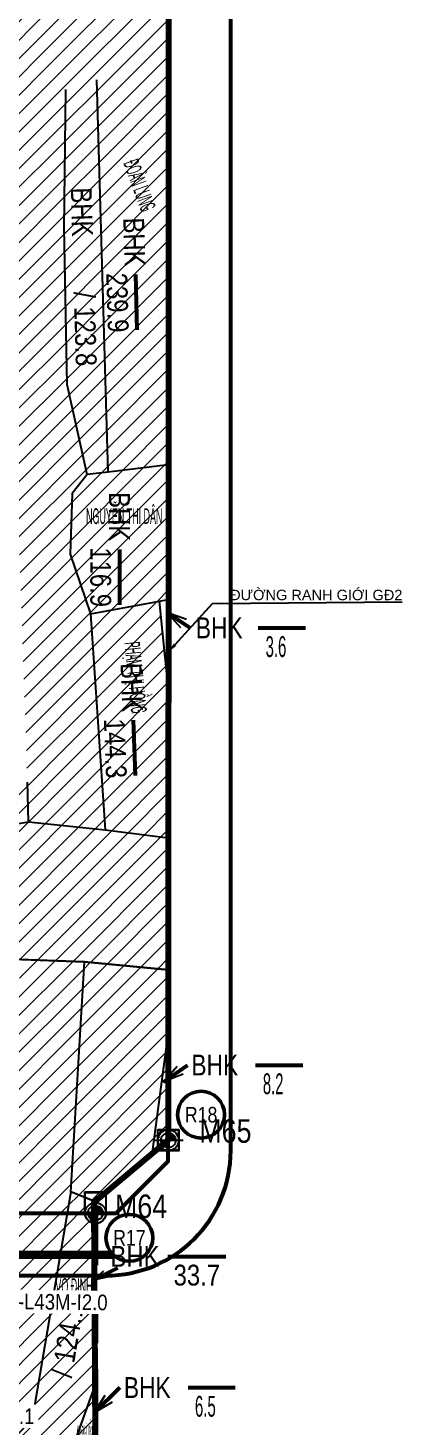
# Model space of a CAD drawing. Extents: x -2063571 to 559285, y 565862 to 1758715.
# Drawn here: x 557545.9 to 557581.9, y 1758015.6 to 1758149.9 of the extents above; entities that cross this region are included whole.
import ezdxf
from ezdxf.enums import TextEntityAlignment as Align

# ---------------------------------------------------------------- set-up
doc = ezdxf.new("R2010")
doc.units = 0
doc.header["$MEASUREMENT"] = 0
for name, pattern in [('CENTER2', [1.125, 0.75, -0.125, 0.125, -0.125]), ('DASHED', [0.75, 0.5, -0.25]), ('DIVIDE2', [0.625, 0.25, -0.125, 0, -0.125, 0, -0.125])]:
    doc.linetypes.add(name, pattern=pattern)
doc.layers.get('DEFPOINTS').update_dxf_attribs({"linetype": 'CONTINUOUS'})
for name, color, linetype, lineweight in [('10', 7, 'CONTINUOUS', 25), ('11111111111111111', 251, 'CONTINUOUS', 0), ('d1200', 4, 'CENTER2', 200), ('DNĐ', 30, 'CONTINUOUS', 0), ('KT', 254, 'CONTINUOUS', 0), ('RGNC', 2, 'CONTINUOUS', 15)]:
    doc.layers.add(name, color=color, linetype=linetype, lineweight=lineweight)
for name, color, linetype in [('20', 7, 'CONTINUOUS'), ('50', 7, 'CONTINUOUS'), ('8', 7, 'CONTINUOUS'), ('diện tích', 7, 'CONTINUOUS'), ('Loại đất', 7, 'CONTINUOUS'), ('RANH GIOI GOI THAU', 7, 'CONTINUOUS'), ('RG GD2', 3, 'GD2'), ('Xref Ranh gioi$0$XR-RANH GIOI$0$ttttttttttttttttttt', 30, 'CONTINUOUS'), ('ĐÃ NHẬN TIỀN', 7, 'CONTINUOUS')]:
    doc.layers.add(name, color=color, linetype=linetype)
doc.styles.add('Arial', font='arial_2.ttf', dxfattribs={"width": 0.85})
doc.styles.add('txt', font='VHARIALN_1.TTF', dxfattribs={"height": 0.2})
doc.styles.add('XR-RANH GIOI$0$Standard', font='txt')
doc.styles.add('Xref Ranh gioi$0$XR-RANH GIOI$0$Standard', font='txt')
doc.linetypes.add('GD2', pattern='A,4,-1.333333,["GD2",XR-RANH GIOI$0$Standard,S=2,R=0,X=0,Y=-1],-6.666667', length=12)
doc.dimstyles.new('D600', dxfattribs={"dimtxt": 2.2, "dimasz": 3.5, "dimexe": 0.18, "dimexo": 0.0625, "dimgap": 0, "dimtad": 1, "dimdec": 0, "dimzin": 0, "dimdsep": 46, "dimtxsty": 'Arial', "dimcen": 0.09, "dimse1": 1, "dimse2": 1, "dimsd1": 1, "dimsd2": 1, "dimclrd": 2, "dimclrt": 256, "dimadec": 0, "dimazin": 0, "dimtfac": 1, "dimtdec": 0, "dimtofl": 0, "dimtmove": 2, "dimatfit": 3, "dimfxl": 1, "dimtfill": 1, "dimtfillclr": 256, "dimtolj": 1, "dimtzin": 0, "dimarcsym": 0})
doc.dimstyles.get("Standard").update_dxf_attribs({"dimtxt": 0.18, "dimasz": 0.18, "dimexe": 0.18, "dimexo": 0.0625, "dimgap": 0.09, "dimtad": 0, "dimtih": 1, "dimtoh": 1, "dimdec": 4, "dimzin": 0, "dimdsep": 46, "dimtxsty": 'Standard', "dimcen": 0.09, "dimadec": 0, "dimazin": 0, "dimtfac": 1, "dimtdec": 4, "dimtofl": 0, "dimtmove": 2, "dimatfit": 3, "dimfxl": 1, "dimtolj": 1, "dimtzin": 0, "dimarcsym": 0})
pattern_1 = [(0, (0, 0), (0, 2.75), [2, -0.75]), (90, (0, 0), (-2.75, 2e-16), [2, -0.75])]

# ---------------------------------------------------------------- blocks, each defined once
blk = doc.blocks.new('KT2')
at = {"layer": '8', "color": 7, "linetype": 'Continuous'}
blk.add_lwpolyline([(-10, 10), (10, 10), (10, -10), (-10, -10)], close=True, dxfattribs=at)
blk.add_circle((0, 0), 1.5, dxfattribs=at)
blk = doc.blocks.new('Xref Ranh gioi$0$XR-RANH GIOI$0$KSHAKJHFHWYEUajdkjdoi')
at = {"layer": 'Xref Ranh gioi$0$XR-RANH GIOI$0$ttttttttttttttttttt', "linetype": 'ByBlock'}
h = blk.add_hatch(color=30, dxfattribs=at)
h.paths.add_polyline_path([(0, 0), (-1.78, 0, 0.414214), (0, -1.78)])
h.paths.add_polyline_path([(0, 1.78), (0, 0), (1.78, 0, 0.414214)])
at = {"layer": 'Xref Ranh gioi$0$XR-RANH GIOI$0$ttttttttttttttttttt', "color": 30, "linetype": 'ByBlock'}
for p, q in [((0, 3.56), (0, -3.56)), ((-3.56, 0), (3.56, 0))]:
    blk.add_line(p, q, dxfattribs=at)
for radius in [2.51, 1.78]:
    blk.add_circle((0, 0), radius, dxfattribs=at)
blk = doc.blocks.new('*D123')
at = {"layer": 'DEFPOINTS', "color": 0, "lineweight": 35, "transparency": 16777216}
for p in [(557515.8, 1758015.78), (557515.8, 1758012.57), (557557.1, 1758012.63, 0.7)]:
    blk.add_point(p, dxfattribs=at)
at = {"layer": 'KT', "transparency": 16777216, "insert": (557536.45, 1758016.54), "char_height": 1.5, "attachment_point": 5, "style": 'Arial', "bg_fill": 3, "box_fill_scale": 1.25, "bg_fill_color": 256, "bg_fill_true_color": 13158600, "bg_fill_transparency": 0}
blk.add_mtext('\\A1;B2000XH1500-L41M-I0.1', dxfattribs=at)
blk = doc.blocks.new('*D145')
at = {"layer": 'DEFPOINTS', "color": 0, "lineweight": 35, "transparency": 16777216}
for p in [(557514.59, 1758032.07), (557557.71, 1758031.57, 0.7), (557514.53, 1758026.76)]:
    blk.add_point(p, dxfattribs=at)
at = {"layer": 'KT', "transparency": 16777216, "insert": (557546.65, 1758027.55), "char_height": 1.5, "attachment_point": 5, "rotation": 359.3338, "style": 'Arial', "bg_fill": 3, "box_fill_scale": 1.25, "bg_fill_color": 256, "bg_fill_true_color": 13158600, "bg_fill_transparency": 0}
blk.add_mtext('\\A1;D1200-L43M-I2.0', dxfattribs=at)

msp = doc.modelspace()

# ---------------------------------------------------------------- hatches: boundary and pattern name
at = {"layer": 'DNĐ', "linetype": 'Continuous'}
h = msp.add_hatch(dxfattribs=at)
h.set_pattern_fill('ANGLE', color=256, scale=10, style=0)
h.set_pattern_definition(pattern_1)
h.paths.add_polyline_path([(557515.53, 1758061.48), (557512.03, 1758064.3), (557511.27, 1758059.85), (557509.48, 1758047.44), (557505.3, 1758033.97), (557504.34, 1758030.55), (557505.8, 1758025.59), (557504.69, 1758023.1), (557502.04, 1758022.27), (557501, 1758021.94), (557496.25, 1758020.77), (557496.01, 1758020.71), (557491.25, 1758018.7), (557488.95, 1758017.04), (557487.33, 1758014.83), (557486.5, 1758013.7), (557488.49, 1758005.71), (557488.003, 1758004.231), (557490.11, 1758002.123), (557507.606, 1758002.123), (557507.606, 1758004.124), (557512.606, 1758009.124), (557540.564, 1758009.081), (557540.45, 1758010.28), (557546.32, 1758016.23), (557539.92, 1758019.02), (557532.9, 1758022.08), (557525.16, 1758025.45), (557511.94, 1758031.21)])
h = msp.add_hatch(dxfattribs=at)
h.set_pattern_fill('ANGLE', color=256, scale=10, style=0)
h.set_pattern_definition(pattern_1)
h.paths.add_polyline_path([(557515.53, 1758061.48), (557512.03, 1758064.3), (557511.27, 1758059.85), (557509.48, 1758047.44), (557505.3, 1758033.97), (557504.34, 1758030.55), (557505.8, 1758025.59), (557504.69, 1758023.1), (557502.04, 1758022.27), (557501, 1758021.94), (557496.25, 1758020.77), (557496.01, 1758020.71), (557491.25, 1758018.7), (557488.95, 1758017.04), (557487.33, 1758014.83), (557486.5, 1758013.7), (557488.49, 1758005.71), (557488.003, 1758004.231), (557490.11, 1758002.123), (557507.606, 1758002.123), (557507.606, 1758004.124), (557512.606, 1758009.124), (557540.564, 1758009.081), (557540.45, 1758010.28), (557546.32, 1758016.23), (557539.92, 1758019.02), (557532.9, 1758022.08), (557525.16, 1758025.45), (557511.94, 1758031.21)])
at = {"layer": 'ĐÃ NHẬN TIỀN', "linetype": 'Continuous', "lineweight": 13, "ltscale": 0.01, "transparency": 33554674}
h = msp.add_hatch(dxfattribs=at)
h.set_pattern_fill('ANSI31', color=2, scale=10, style=2)
h.paths.add_polyline_path([(557551.63, 1758107.01), (557553.64, 1758107.25), (557552.53, 1758144.93), (557555.71, 1758145.94), (557559.398, 1758144.953), (557559.41, 1758191.62), (557558.313, 1758198.061), (557553.33, 1758199.2), (557555.073, 1758204.111), (557559.961, 1758209.372), (557558.838, 1758211.787), (557557.13, 1758209.8), (557554.16, 1758206.34), (557552.71, 1758198.81), (557556.64, 1758189.655), (557552.07, 1758175.24), (557546.57, 1758174.76), (557546.22, 1758160.09), (557549.15, 1758147.65), (557549.56, 1758143.98), (557549.7, 1758115.67)])
h = msp.add_hatch(dxfattribs=at)
h.set_pattern_fill('ANSI31', color=3, scale=10, style=2)
h.paths.add_polyline_path([(557551.63, 1758107.01), (557553.64, 1758107.25), (557552.53, 1758144.93), (557555.71, 1758145.94), (557559.398, 1758144.953), (557559.41, 1758191.62), (557558.313, 1758198.061), (557553.33, 1758199.2), (557555.073, 1758204.111), (557559.961, 1758209.372), (557558.838, 1758211.787), (557557.13, 1758209.8), (557554.16, 1758206.34), (557552.71, 1758198.81), (557556.64, 1758189.655), (557552.07, 1758175.24), (557546.57, 1758174.76), (557546.22, 1758160.09), (557549.15, 1758147.65), (557549.56, 1758143.98), (557549.7, 1758115.67)])
h = msp.add_hatch(dxfattribs=at)
h.set_pattern_fill('ANSI31', color=2, scale=10, style=2)
h.paths.add_polyline_path([(557551.63, 1758107.01), (557553.64, 1758107.25), (557552.53, 1758144.93), (557555.71, 1758145.94), (557559.398, 1758144.953), (557559.41, 1758191.62), (557558.313, 1758198.061), (557553.33, 1758199.2), (557555.073, 1758204.111), (557559.961, 1758209.372), (557558.838, 1758211.787), (557557.13, 1758209.8), (557554.16, 1758206.34), (557552.71, 1758198.81), (557556.64, 1758189.655), (557552.07, 1758175.24), (557546.57, 1758174.76), (557546.22, 1758160.09), (557549.15, 1758147.65), (557549.56, 1758143.98), (557549.7, 1758115.67)])
h = msp.add_hatch(dxfattribs=at)
h.set_pattern_fill('ANSI31', color=6, scale=10, style=0)
h.paths.add_polyline_path([(557545.88, 1758077.47), (557543.83, 1758076.18), (557538.4, 1758075.52), (557531.53, 1758078.09), (557498.83, 1758078), (557493.39, 1758079.57), (557485.61, 1758070.33), (557495.21, 1758066.38), (557510.76, 1758064.46), (557512.03, 1758064.3), (557515.53, 1758061.48), (557552.534, 1758060.099), (557559.41, 1758059.45), (557559.41, 1758072.11), (557553.33, 1758072.88), (557551.92, 1758093.717), (557549.97, 1758099.35), (557550.16, 1758105.18), (557551.63, 1758107.01), (557549.7, 1758115.67), (557549.56, 1758143.98), (557549.15, 1758147.65), (557546.22, 1758160.09), (557546.57, 1758174.76), (557552.07, 1758175.24), (557556.64, 1758189.655), (557552.71, 1758198.81), (557545.46, 1758198.27), (557541.09, 1758169.26), (557544, 1758131.86)])
h = msp.add_hatch(dxfattribs=at)
h.set_pattern_fill('ANSI31', color=3, scale=10, style=2)
h.paths.add_polyline_path([(557559.406, 1758144.951), (557555.71, 1758145.94), (557552.53, 1758144.93), (557553.64, 1758107.25), (557559.406, 1758107.929)])
h = msp.add_hatch(dxfattribs=at)
h.set_pattern_fill('ANSI31', color=3, scale=10, style=2)
h.paths.add_polyline_path([(557551.95, 1758093.63), (557558.55, 1758094.84), (557559.406, 1758094.999), (557559.406, 1758107.929), (557553.64, 1758107.25), (557551.63, 1758107.01), (557550.16, 1758105.18), (557549.97, 1758099.35)])
h.paths.add_polyline_path([(557549.895, 1758101.503), (557558.493, 1758101.503), (557558.493, 1758105.249), (557549.895, 1758105.249)], flags=9)
h = msp.add_hatch(dxfattribs=at)
h.set_pattern_fill('ANSI31', color=3, scale=10, style=2)
h.paths.add_polyline_path([(557553.33, 1758072.88), (557559.406, 1758072.111), (557559.406, 1758086.661), (557558.55, 1758094.84), (557551.95, 1758093.63)])
h.paths.add_polyline_path([(557556.294, 1758083.191), (557556.477, 1758078.351), (557559.538, 1758078.466), (557559.355, 1758083.307)], flags=9)
h.paths.add_polyline_path([(557555.434, 1758086.607), (557556.326, 1758086.607), (557556.326, 1758087.373), (557555.434, 1758087.373)], flags=8)
h.paths.add_polyline_path([(557554.212, 1758091.387), (557555.029, 1758083.299), (557558.637, 1758083.663), (557557.821, 1758091.752)], flags=24)
h = msp.add_hatch(dxfattribs=at)
h.set_pattern_fill('ANSI31', color=3, scale=10, style=2)
h.paths.add_polyline_path([(557551.36, 1758060.21), (557545.34, 1758060.42), (557539.92, 1758019.02), (557546.32, 1758016.23), (557548.24, 1758027.5), (557550.04, 1758038.11)])
h = msp.add_hatch(dxfattribs=at)
h.set_pattern_fill('ANSI31', color=3, scale=10, style=2)
h.paths.add_polyline_path([(557551.36, 1758060.21), (557559.406, 1758059.45), (557559.41, 1758042.91), (557552.295, 1758037.208), (557550.04, 1758038.11)])
h = msp.add_hatch(dxfattribs=at)
h.set_pattern_fill('ANSI31', color=3, scale=10, style=2)
h.paths.add_polyline_path([(557552.406, 1758036.06), (557551.41, 1758036.06), (557551.41, 1758036.1), (557551.4, 1758036.1), (557551.4, 1758037.566), (557550.04, 1758038.11), (557548.24, 1758027.5), (557552.406, 1758027.43), (557552.406, 1758029.662), (557552.207, 1758029.616), (557552.406, 1758029.79)])
h.paths.add_polyline_path([(557550.59, 1758009.071), (557540.565, 1758009.07), (557542.17, 1757992.12), (557559.407, 1757993.99), (557559.407, 1758001.06), (557558.41, 1758001.06), (557558.41, 1758001.1), (557558.4, 1758001.1), (557558.4, 1758003.07), (557556.87, 1758004.6), (557552.09, 1758004.28)])
h.paths.add_polyline_path([(557550.28, 1758010.06), (557540.45, 1758010.28), (557540.565, 1758009.07), (557550.59, 1758009.071)])
h.paths.add_polyline_path([(557548.789, 1758027.978), (557551.911, 1758027.978), (557551.911, 1758030.182), (557548.789, 1758030.182)], flags=24)
h.paths.add_polyline_path([(557544.291, 1757999.91), (557550, 1757999.91), (557550, 1758002.91), (557544.291, 1758002.91)], flags=24)
h.paths.add_polyline_path([(557549.702, 1757998.064), (557556.458, 1757998.064), (557556.458, 1758001.129), (557549.702, 1758001.129)], flags=24)
h.paths.add_polyline_path([(557550.658, 1758001.665), (557555.502, 1758001.665), (557555.502, 1758004.729), (557550.658, 1758004.729)], flags=24)
h.paths.add_polyline_path([(557544.649, 1758002.708), (557547.771, 1758002.708), (557547.771, 1758004.912), (557544.649, 1758004.912)], flags=24)
h = msp.add_hatch(dxfattribs=at)
h.set_pattern_fill('ANSI31', color=3, scale=10, style=2)
h.paths.add_polyline_path([(557553.41, 1758008.06), (557553.2, 1758008.06), (557553.2, 1758007.97), (557551.2, 1758007.97), (557551.2, 1758009.071), (557550.59, 1758009.071), (557552.09, 1758004.28), (557556.87, 1758004.6)])
h.paths.add_polyline_path([(557552.406, 1758019.61), (557552.406, 1758027.43), (557548.24, 1758027.5), (557546.32, 1758016.23), (557540.45, 1758010.28), (557550.28, 1758010.06), (557550.59, 1758009.071), (557550.982, 1758009.071), (557550.982, 1758009.071), (557551.2, 1758009.071), (557551.2, 1758009.97), (557551.41, 1758009.97), (557551.41, 1758010.06), (557552.23, 1758010.06, -0.0442371), (557552.407, 1758010.076), (557552.407, 1758013.411), (557550.32, 1758013.82)])
h.paths.add_polyline_path([(557549.797, 1758015.097), (557550.609, 1758019.872), (557547.588, 1758020.386), (557546.777, 1758015.611)], flags=24)
h.paths.add_polyline_path([(557550.262, 1758013.628), (557552.498, 1758013.628), (557552.498, 1758016.812), (557550.262, 1758016.812)], flags=9)
h = msp.add_hatch(dxfattribs=at)
h.set_pattern_fill('ANSI31', color=3, scale=10, style=2)
h.paths.add_polyline_path([(557552.406, 1758019.61), (557550.32, 1758013.82), (557552.407, 1758013.411)])
h.paths.add_polyline_path([(557550.635, 1758014.158), (557552.125, 1758014.158), (557552.125, 1758016.282), (557550.635, 1758016.282)], flags=24)

# ---------------------------------------------------------------- linework, layer by layer
at = {"layer": '10', "color": 5, "linetype": 'Continuous'}
for p, q in [((557553.64, 1758107.25), (557552.53, 1758144.93)), ((557559.41, 1758086.62), (557558.55, 1758094.84)), ((557559.41, 1758053.49), (557557.83, 1758041.7))]:
    msp.add_line(p, q, dxfattribs=at)
at = {"layer": '10', "color": 6, "linetype": 'Continuous'}
for p, q in [((557559.41, 1758107.93), (557559.41, 1758144.95)), ((557559.41, 1758095), (557559.41, 1758107.93)), ((557559.41, 1758086.62), (557559.41, 1758095)), ((557559.41, 1758072.11), (557559.41, 1758086.62))]:
    msp.add_line(p, q, dxfattribs=at)
at = {"layer": '10', "color": 30, "linetype": 'Continuous'}
for p, q in [((557559.41, 1758107.93), (557553.64, 1758107.25)), ((557553.64, 1758107.25), (557551.63, 1758107.01)), ((557551.95, 1758093.63), (557558.55, 1758094.84)), ((557558.55, 1758094.84), (557559.41, 1758095)), ((557545.34, 1758060.42), (557551.36, 1758060.21)), ((557550.04, 1758038.11), (557551.36, 1758060.21)), ((557550.04, 1758038.11), (557548.24, 1758027.5)), ((557552.49, 1758037.13), (557550.04, 1758038.11)), ((557548.24, 1758027.5), (557546.32, 1758016.23)), ((557546.32, 1758016.23), (557539.92, 1758019.02)), ((557546.32, 1758016.23), (557540.45, 1758010.28))]:
    msp.add_line(p, q, dxfattribs=at)
at = {"layer": '10', "color": 4, "linetype": 'Continuous'}
msp.add_line((557559.41, 1758059.45), (557551.36, 1758060.21), dxfattribs=at)
at = {"layer": '10', "color": 1, "linetype": 'Continuous'}
for p, q in [((557559.41, 1758053.49), (557559.41, 1758059.45)), ((557552.49, 1758037.13), (557557.83, 1758041.7)), ((557548.24, 1758027.5), (557552.41, 1758027.43)), ((557552.41, 1758019.62), (557552.41, 1758027.43)), ((557552.41, 1758013.41), (557552.41, 1758019.62))]:
    msp.add_line(p, q, dxfattribs=at)
at = {"layer": '10', "color": 30, "linetype": 'Continuous'}
for points in [[(557551.63, 1758107.01), (557549.7, 1758115.67), (557549.4, 1758130.69), (557549.56, 1758143.98)], [(557551.63, 1758107.01), (557550.16, 1758105.18), (557549.97, 1758099.35), (557551.95, 1758093.63)], [(557551.95, 1758093.63), (557553.33, 1758072.88), (557559.41, 1758072.11)], [(557559.41, 1758072.11), (557559.41, 1758059.45), (557551.36, 1758060.21), (557515.53, 1758061.48)], [(557552.41, 1758013.41), (557550.32, 1758013.82), (557552.41, 1758019.62)]]:
    msp.add_lwpolyline(points, dxfattribs=at)
at = {"layer": '10', "color": 1, "linetype": 'Continuous'}
for points in [[(557469.73, 1758084.5), (557497.64, 1758074.19), (557530.89, 1758074.46), (557537.17, 1758072.19), (557545.98, 1758073.66), (557545.88, 1758077.47)], [(557557.83, 1758041.7), (557559.41, 1758043.06), (557559.41, 1758053.49)], [(557552.41, 1758027.43), (557552.41, 1758037.06), (557552.49, 1758037.13)]]:
    msp.add_lwpolyline(points, dxfattribs=at)
at = {"layer": '11111111111111111', "color": 6, "lineweight": 53}
msp.add_lwpolyline([(557565.407, 1758045.661), (557565.407, 1758210.771, 0.4142136), (557553.407, 1758222.771), (557514.907, 1758222.771, 0.4142136), (557502.907, 1758210.771), (557502.907, 1758042.064, 0.4142163), (557514.907, 1758030.064), (557553.407, 1758030.065, 0.4142109), (557565.407, 1758042.065), (557565.407, 1758044.154)], format="xyb", close=True, dxfattribs=at)
msp.add_lwpolyline([(557512.907, 1758036.064), (557554.407, 1758036.065), (557559.407, 1758041.065), (557559.407, 1758049.661), (557559.407, 1758212.771), (557554.407, 1758217.771), (557512.907, 1758217.771), (557507.907, 1758212.771), (557507.907, 1758041.064)], close=True, dxfattribs=at)
at = {"layer": '11111111111111111', "color": 6, "lineweight": 50}
for centre in [(557562.557, 1758045.521), (557555.673, 1758033.688)]:
    msp.add_circle(centre, 2.25, dxfattribs=at)
at = {"layer": 'd1200', "color": 1, "linetype": 'DIVIDE2', "ltscale": 10, "const_width": 0.8, "elevation": -0.7}
msp.add_lwpolyline([(557554.149, 1758032.068), (557512.492, 1758032.093)], dxfattribs=at)
at = {"layer": 'diện tích', "color": 7, "linetype": 'Continuous', "lineweight": 53}
for p, q in [((557556.246, 1758126.226), (557556.402, 1758120.922)), ((557554.716, 1758099.801), (557554.716, 1758094.495)), ((557568.048, 1758092.285), (557572.582, 1758092.285)), ((557556.024, 1758083.403), (557556.224, 1758078.112)), ((557567.793, 1758050.292), (557572.319, 1758050.292)), ((557559.37, 1758031.905), (557564.943, 1758031.905)), ((557561.311, 1758019.308), (557565.844, 1758019.308))]:
    msp.add_line(p, q, dxfattribs=at)
at = {"layer": 'diện tích', "color": 5, "linetype": 'Continuous', "lineweight": 53}
for p, q in [((557559.275, 1758093.775), (557561.507, 1758092.285)), ((557558.956, 1758048.688), (557561.252, 1758050.292)), ((557552.207, 1758029.616), (557554.567, 1758030.816)), ((557552.301, 1758016.88), (557554.77, 1758019.308))]:
    msp.add_line(p, q, dxfattribs=at)
at = {"layer": 'diện tích', "color": 5, "linetype": 'Continuous'}
for points in [[(557560.62, 1758092.294), (557559.275, 1758093.775), (557561.158, 1758093.101)], [(557560.825, 1758049.401), (557558.956, 1758048.688), (557560.269, 1758050.196)], [(557553.527, 1758029.916), (557552.207, 1758029.616), (557553.227, 1758030.506)], [(557554.024, 1758017.895), (557552.301, 1758016.88), (557553.344, 1758018.586)]]:
    msp.add_lwpolyline(points, dxfattribs=at)
at = {"layer": 'RANH GIOI GOI THAU', "color": 5, "lineweight": 140}
msp.add_lwpolyline([(557551.3, 1758238.215), (557551.35, 1758218.045), (557555.06, 1758216.74), (557559.45, 1758211.2), (557559.41, 1758043.068), (557552.25, 1758037.1), (557552.41, 1758009.071)], dxfattribs=at)
at = {"layer": 'RG GD2', "lineweight": 0, "ltscale": 0.3}
for p, q in [((557559.406, 1758043.064), (557559.406, 1758209.769)), ((557559.406, 1758043.064), (557559.406, 1758209.769)), ((557552.406, 1758037.064), (557559.406, 1758043.064)), ((557552.406, 1758037.064), (557559.406, 1758043.064)), ((557552.407, 1758009.064), (557552.406, 1758037.064)), ((557552.407, 1758009.064), (557552.406, 1758037.064))]:
    msp.add_line(p, q, dxfattribs=at)
at = {"layer": 'RGNC', "color": 4, "linetype": 'DASHED', "lineweight": 70, "ltscale": 10}
msp.add_line((557552.406, 1758036.064), (557552.407, 1758009.065), dxfattribs=at)
msp.add_line((557552.406, 1758036.064), (557552.407, 1758009.065), dxfattribs=at)
msp.add_line((557552.406, 1758036.064), (557552.407, 1758009.065), dxfattribs=at)
msp.add_line((557552.406, 1758036.064), (557552.407, 1758009.065), dxfattribs=at)
at = {"layer": 'ĐÃ NHẬN TIỀN', "color": 2, "linetype": 'Continuous', "lineweight": 25, "flags": 128}
msp.add_lwpolyline([(557545.98, 1758073.66), (557553.33, 1758072.88)], dxfattribs=at)
at = {"layer": 'ĐÃ NHẬN TIỀN', "color": 3, "linetype": 'Continuous', "lineweight": 25, "flags": 128}
msp.add_lwpolyline([(557551.36, 1758060.21), (557559.406, 1758059.45), (557559.41, 1758042.91), (557552.295, 1758037.208), (557550.04, 1758038.11)], close=True, dxfattribs=at)

# ---------------------------------------------------------------- block references
at = {"layer": '11111111111111111', "color": 6, "lineweight": 50, "xscale": 0.4, "yscale": 0.4, "zscale": 0.4}
for p in [(557559.411, 1758043.065), (557552.411, 1758036.065)]:
    msp.add_blockref('Xref Ranh gioi$0$XR-RANH GIOI$0$KSHAKJHFHWYEUajdkjdoi', p, dxfattribs=at)
at = {"layer": '8', "color": 7, "linetype": 'Continuous', "xscale": 0.1000009313241567, "yscale": 0.1000009313241567}
for p in [(557559.4, 1758043.1), (557559.41, 1758043.06), (557552.4, 1758037.1), (557552.41, 1758037.06)]:
    msp.add_blockref('KT2', p, dxfattribs=at)

# ---------------------------------------------------------------- texts
at = {"layer": '11111111111111111', "color": 6, "lineweight": 50, "style": 'Xref Ranh gioi$0$XR-RANH GIOI$0$Standard', "width": 0.85}
for s, p in [('R18', (557562.557, 1758045.521)), ('R17', (557555.673, 1758033.688))]:
    msp.add_text(s, height=1.5, dxfattribs=at).set_placement(p, align=Align.MIDDLE)
at = {"layer": '20', "color": 4, "linetype": 'Continuous', "style": 'txt', "width": 0.5}
for s, rotation, p in [('%%167o%%181n Lung', 290.20918, (557556.837, 1758134.847)), ('Ph%%185m Th%%222 H%%229ng', 275.76263, (557556.425, 1758087.525))]:
    msp.add_text(s, height=1.5, rotation=rotation, dxfattribs=at).set_placement(p, align=Align.MIDDLE)
at = {"layer": '20', "color": 4, "linetype": 'Continuous', "style": 'txt'}
for s, width, p in [('Nguy%%212n Th%%222 D%%169n', 0.5, (557555.18, 1758103.17)), ('V%%226 %%167%%222nh', 0.5, (557550.35, 1758029.08)), ('Nguy%%212n H%%247u D%%199n', 0.075, (557551.38, 1758015.22))]:
    msp.add_text(s, height=1.5, dxfattribs=dict(at, width=width)).set_placement(p, align=Align.MIDDLE)
at = {"layer": '50', "color": 4, "linetype": 'Continuous', "style": 'txt', "width": 1.5625}
msp.add_text('47/65', height=0.16, rotation=87.337, dxfattribs=at).set_placement((557558.577, 1758043.603), align=Align.MIDDLE)
at = {"layer": 'diện tích', "color": 30, "linetype": 'Continuous', "style": 'txt'}
for s, rotation, p in [('239.9', 271.68737, (557555.531, 1758123.55)), ('116.9', 270, (557553.92, 1758097.15)), ('144.3', 272.16678, (557555.324, 1758080.738))]:
    msp.add_text(s, height=2, rotation=rotation, dxfattribs=at).set_placement(p, align=Align.TOP_CENTER)
at = {"layer": 'diện tích', "color": 7, "linetype": 'Continuous', "style": 'txt'}
for rotation, p in [(271.68737, (557551.33, 1758124.579)), (80.35094, (557549.134, 1758020.348))]:
    msp.add_text('/', height=2, rotation=rotation, dxfattribs=at).set_placement(p, align=Align.MIDDLE_LEFT)
at = {"layer": 'diện tích', "color": 30, "linetype": 'Continuous', "style": 'txt'}
for s, rotation, p in [('123.8', 271.68737, (557551.37, 1758123.149)), ('124.1', 80.35094, (557549.374, 1758021.748))]:
    msp.add_text(s, height=2, rotation=rotation, dxfattribs=at).set_placement(p, align=Align.MIDDLE_LEFT)
at = {"layer": 'diện tích', "color": 138, "linetype": 'Continuous', "style": 'txt', "width": 0.955}
for p in [(557566.55, 1758092.28), (557566.12, 1758050.29), (557559.64, 1758019.31)]:
    msp.add_text('BHK', height=2, dxfattribs=at).set_placement(p, align=Align.MIDDLE_RIGHT)
at = {"layer": 'diện tích', "color": 30, "linetype": 'Continuous', "style": 'txt'}
msp.add_text('33.7', height=2, dxfattribs=at).set_placement((557562.15, 1758031.11), align=Align.TOP_CENTER)
at = {"layer": 'Loại đất', "color": 1, "linetype": 'Continuous', "style": 'txt'}
for rotation, p in [(271.68737, (557551.176, 1758129.881)), (271.68737, (557556.216, 1758126.991)), (270, (557554.72, 1758100.61)), (272.16678, (557555.995, 1758084.211))]:
    msp.add_text('BHK', height=2, rotation=rotation, dxfattribs=at).set_placement(p, align=Align.MIDDLE_RIGHT)
for s, width, p in [('3.6', 0.625, (557569.75, 1758091.48)), ('8.2', 0.62, (557569.48, 1758049.49)), ('6.5', 0.63, (557562.97, 1758018.51))]:
    msp.add_text(s, height=2, dxfattribs=dict(at, width=width)).set_placement(p, align=Align.TOP_CENTER)
for s, p in [('M65', (557562.39, 1758042.83)), ('M64', (557554.29, 1758035.6))]:
    msp.add_text(s, height=2.25, dxfattribs=at).set_placement(p)
msp.add_text('BHK', height=2, dxfattribs=at).set_placement((557558.57, 1758031.91), align=Align.MIDDLE_RIGHT)
at = {"layer": 'RGNC', "color": 1, "insert": (557573.622, 1758095.432), "char_height": 1, "attachment_point": 5}
msp.add_mtext('\\A1;{\\fArial|b0|i0|c0|p34;ĐƯỜNG RANH GIỚI GĐ2}', dxfattribs=at)

# ---------------------------------------------------------------- leaders
at = {"layer": 'RGNC', "color": 1}
msp.add_leader([(557559.398, 1758089.932), (557563.648, 1758094.623), (557581.86, 1758094.797)], dimstyle='Standard', override={"dimasz": 1, "dimgap": 0.09, "dimtad": 0}, dxfattribs=at)

# ---------------------------------------------------------------- next in the draw order: dimensions: what is measured, and where the dimension line sits
at = {"layer": 'KT', "color": 5}
dim = msp.add_linear_dim(base=(557514.527, 1758026.758, -0.7), p1=(557557.712, 1758031.571), p2=(557514.589, 1758032.072, -0.7), angle=179.33378, dimstyle='D600', override={"dimtxt": 1.5, "dimpost": 'D1200-L<>M-I2.0'}, dxfattribs=at)
dim.commit()
dim.dimension.update_dxf_attribs({"geometry": '*D145', "text_midpoint": (557546.651, 1758027.555, -0.7), "dimtype": 161})
at = {"layer": 'KT'}
dim = msp.add_linear_dim(base=(557515.802, 1758015.779), p1=(557557.1, 1758012.631, 0.7), p2=(557515.802, 1758012.574), dimstyle='D600', override={"dimtxt": 1.5, "dimpost": 'B2000XH1500-L<>M-I0.1'}, dxfattribs=at)
dim.commit()
dim.dimension.update_dxf_attribs({"geometry": '*D123', "text_midpoint": (557536.451, 1758016.544)})

doc.saveas('drawing.dxf')
